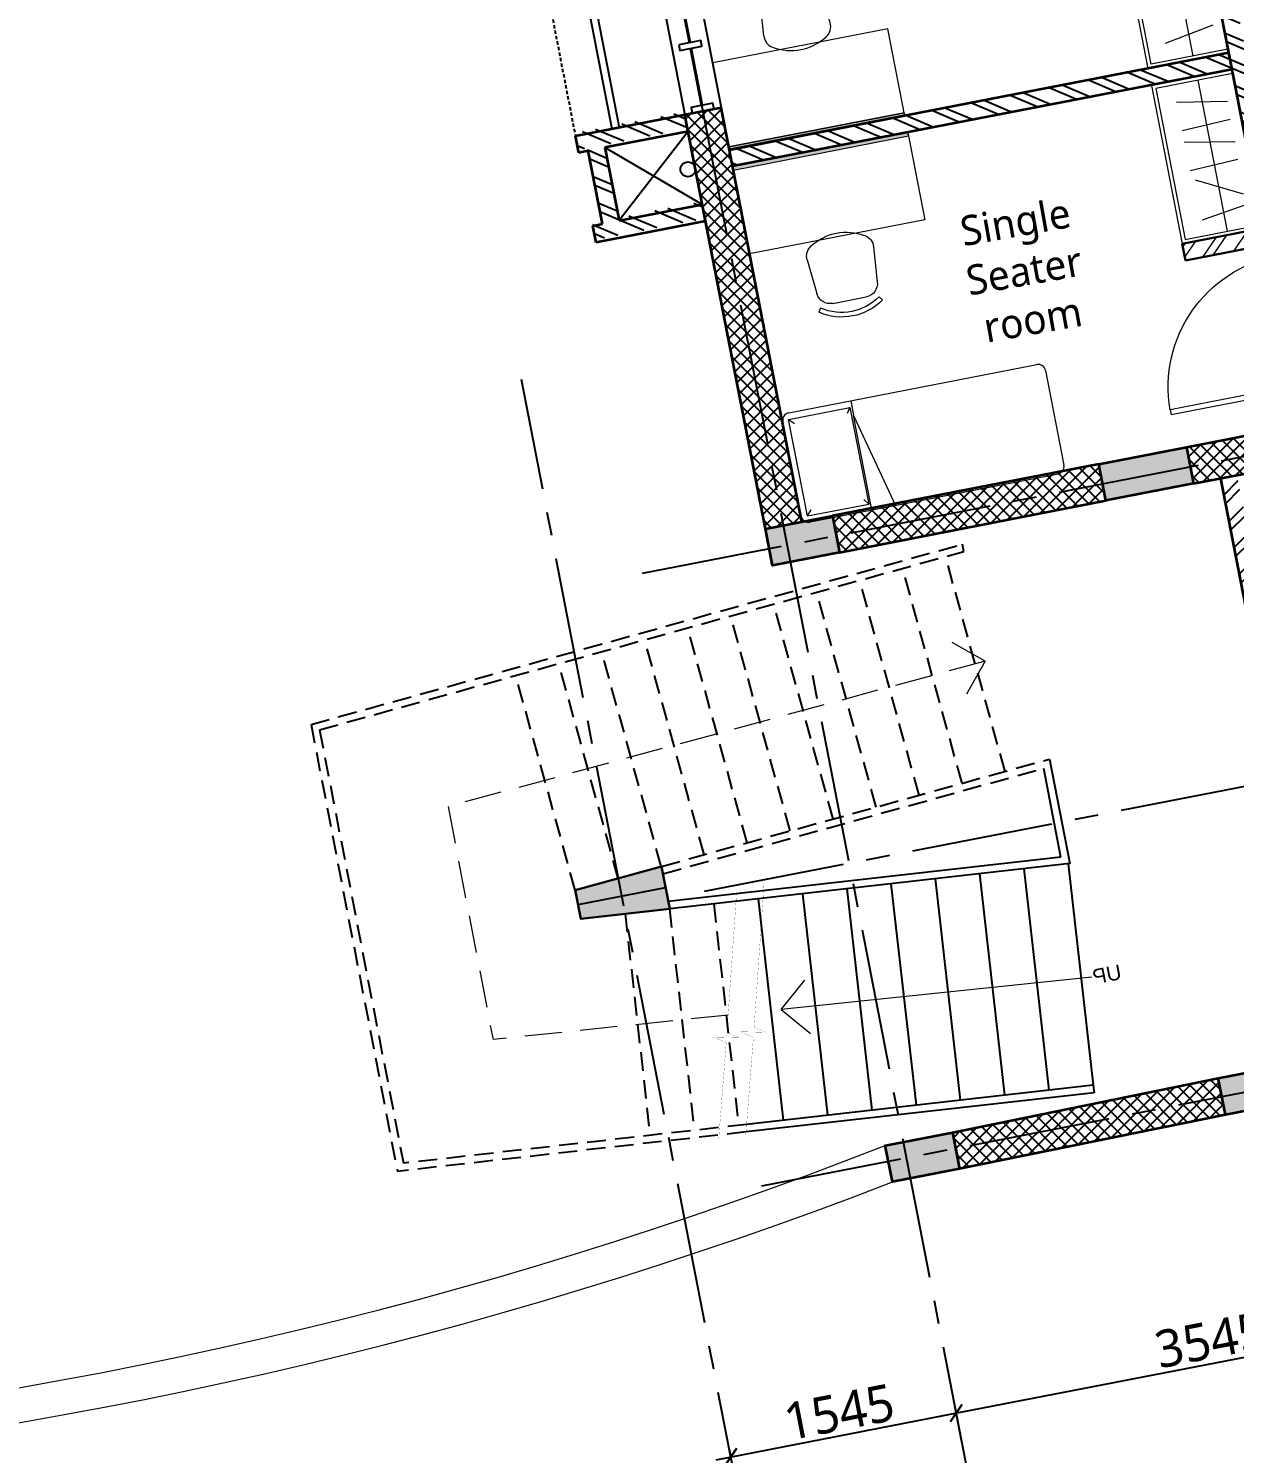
# Model space of a CAD drawing. Header units: millimetres. Extents: x -1107453 to -240403, y -265431 to 143409.
# Drawn here: x -268442 to -260329, y 95763 to 105352 of the extents above; entities that cross this region are included whole.
import ezdxf

# ---------------------------------------------------------------- set-up
doc = ezdxf.new("R2010")
doc.units = ezdxf.units.MM
doc.header["$MEASUREMENT"] = 0
for name, pattern in [('CENTER2', [28.574999999999992, 19.05, -3.174999999999998, 3.174999999999998, -3.174999999999998]), ('DASHED2', [0.375, 0.25, -0.125]), ('HIDDEN', [0.375, 0.25, -0.125]), ('HIDDEN2', [4.7624999999999975, 3.174999999999998, -1.587499999999999])]:
    doc.linetypes.add(name, pattern=pattern)
for name, color, linetype in [('A-Anno-Dims', 7, 'Continuous'), ('A-Anno-Grid Lines', 154, 'Continuous'), ('A-Elevation', 4, 'Continuous'), ('A-Steps', 3, 'Continuous'), ('A-Wall Patt', 8, 'Continuous'), ('A-Window', 4, 'Continuous'), ('S-Conc Patt', 9, 'Continuous')]:
    doc.layers.add(name, color=color, linetype=linetype)
for name, color, linetype, lineweight in [('A-Detail Lines', 8, 'Continuous', 25), ('A-Door', 4, 'Continuous', 9), ('A-Wall Ele', 3, 'Continuous', 20), ('A-Wall Sec', 1, 'Continuous', 30), ('column hatch', 12, 'Continuous', 5), ('S-Concrete', 40, 'Continuous', 30), ('S-Reflected Beam', 60, 'Continuous', 25), ('STAIR', 3, 'Continuous', 9), ('text', 7, 'Continuous', 9), ('Wall HATCH', 8, 'Continuous', 15)]:
    doc.layers.add(name, color=color, linetype=linetype, lineweight=lineweight)
doc.layers.add('frntr', color=32, linetype='Continuous', lineweight=15, true_color=0xbd5e00)
doc.layers.add('I-Furniture', color=7, linetype='Continuous', lineweight=15, true_color=0xc76300)
doc.layers.get('S-Reflected Beam').off()
doc.styles.get("Standard").update_dxf_attribs({"font": 'trebuc.ttf'})
doc.dimstyles.new('IIITD_WD_L @ 100', dxfattribs={"dimscale": 100, "dimtxt": 2.5, "dimasz": 1, "dimexe": 0.5, "dimexo": 0.25, "dimgap": 0.3, "dimtad": 1, "dimdec": 0, "dimrnd": 1, "dimzin": 0, "dimdsep": 46, "dimtxsty": 'Standard', "dimblk": 'ARCHTICK', "dimcen": 0.2, "dimdle": 1, "dimclrd": 8, "dimclre": 8, "dimadec": 0, "dimazin": 0, "dimtfac": 1, "dimtdec": 0, "dimtofl": 0, "dimtmove": 0, "dimatfit": 0, "dimfxl": 2, "dimfxlon": 1, "dimtolj": 1, "dimtzin": 0, "dimlwd": -1, "dimlwe": -1, "dimarcsym": 0})
pattern_1 = [(45, (-563.6419556228791, 4396.156088989985), (-44.19417382415921, 44.19417382415922), []), (135, (-563.6419556228791, 4396.156088989985), (-44.19417382415922, -44.19417382415921), [])]

# ---------------------------------------------------------------- blocks, each defined once
blk = doc.blocks.new('W 1200')
at = {"layer": 'A-Window', "linetype": 'HIDDEN', "ltscale": 100}
for p, q in [((552587.8334260632, 7900.317032492195), (552587.8334260632, 9150.31703235618)), ((552837.8334260628, 7900.317032492209), (552587.8334260632, 7900.317032492195))]:
    blk.add_line(p, q, dxfattribs=at)
at = {"layer": 'A-Window', "color": 2, "lineweight": 40}
for p, q in [((553462.8334260632, 8720.317032492225), (553462.8334260632, 9110.316661766728)), ((553462.8334260632, 7990.317032492209), (553462.8334260632, 8680.317032492225))]:
    blk.add_line(p, q, dxfattribs=at)
at = {"layer": 'A-Window', "color": 5}
for points in [[(553337.8334260632, 7900.317032492209), (552837.8334260628, 7900.317032492209), (552837.8334260628, 9150.31703249221)], [(553337.8334260632, 7950.31703249221), (552887.8334260632, 7950.31703249221), (552887.8334260628, 9150.317032356268)]]:
    blk.add_lwpolyline(points, dxfattribs=at)
at = {"layer": 'A-Window'}
for points in [[(553337.8334260657, 7950.31703249221), (553337.8334260632, 9150.317032356379)], [(553587.8334260632, 7950.31703249221), (553587.8334260632, 9150.317032492225)], [(553387.833426063, 8680.317032492196), (553387.8334260632, 8720.317032492225), (553537.8334260632, 8720.317032492225), (553537.8334260632, 8680.317032492196), (553387.833426063, 8680.317032492196)]]:
    blk.add_lwpolyline(points, dxfattribs=at)
for points in [[(553387.8334260632, 9150.31703249221), (553537.8334260632, 9150.31703249221), (553537.8334260632, 9110.31703249221), (553387.8334260632, 9110.31703249221)], [(553387.8334260632, 7990.317032492209), (553537.8334260632, 7990.317032492209), (553537.8334260632, 7950.31703249221), (553387.8334260632, 7950.31703249221)]]:
    blk.add_lwpolyline(points, close=True, dxfattribs=at)
blk = doc.blocks.new('s g h s l')
at = {"layer": 'S-Conc Patt'}
blk.add_hatch(color=256, dxfattribs=at).paths.add_polyline_path([(521138.1771746668, -8796.657298086444), (521138.177174667, -9087.061777143274), (521738.177174667, -9039.85088355228), (521738.1771746668, -8844.223603098086)])
at = {"layer": 'A-Elevation', "linetype": 'HIDDEN2', "ltscale": 40}
for p, q in [((523271.8421872522, -7410.945087191911), (518738.1771746783, -7051.528932510089)), ((518738.1771746522, -7101.685808170238), (518738.1771746512, -7051.528932507936)), ((523221.8421872521, -7457.138104103187), (518738.1771746783, -7101.685808172303)), ((523221.8421872521, -7457.138104103187), (523221.8421872524, -10427.74527602404)), ((523271.8421872522, -7410.945087191911), (523271.8421872525, -10473.96557858679)), ((521138.1771746779, -8796.657298086502), (518438.1771746789, -8582.608925533747)), ((521138.1771746779, -8846.814173748717), (518488.1771746786, -8636.729659946943)), ((520905.5930721657, -10609.99892686182), (523221.8421872524, -10427.74527602404)), ((520919.1135324265, -10659.08961553938), (523271.8421872525, -10473.96557858679))]:
    blk.add_line(p, q, dxfattribs=at)
at = {"layer": 'A-Elevation'}
for p, q in [((518438.1771746789, -8582.608925533747), (518438.1771746789, -9299.51079830296)), ((518488.1771746786, -9245.422013475036), (518488.1771746786, -8636.729659946943)), ((518438.1771746789, -9299.51079830296), (521138.1771746779, -9087.061777143388)), ((518488.1771746786, -9245.422013475036), (521138.1771746779, -9036.907233448059)), ((518565.9461063799, -10794.09363343229), (520905.5930721657, -10609.99892686182)), ((518569.8682247392, -10843.93956594012), (520919.1135324265, -10659.08961553938)), ((518565.9447979386, -10794.07700453987), (518569.8682247392, -10843.93956594013))]:
    blk.add_line(p, q, dxfattribs=at)
at = {"layer": 'A-Steps', "linetype": 'DASHED2', "ltscale": 500}
for p, q in [((518747.5602748115, -8607.135943711079), (518866.1041045051, -7111.827493777906)), ((519046.6219647982, -8630.844709649811), (519165.1657944918, -7135.536259716609)), ((519345.6836547847, -8654.553475588546), (519464.2274844785, -7159.245025655372)), ((519644.7453447714, -8678.262241527264), (519763.2891744651, -7182.953791594075)), ((519943.8070347579, -8701.971007465998), (520062.3508644516, -7206.662557532808)), ((520242.8687247447, -8725.679773404714), (520361.4125544383, -7230.371323471541)), ((520541.9304147313, -8749.388539343447), (520660.4742444249, -7254.080089410243)), ((520840.9921047181, -8773.09730528218), (520959.5359344116, -7277.788855349005)), ((521140.0537947046, -8796.806071220897), (521258.5976243982, -7301.497621287707)), ((521439.1154846913, -8820.51483715963), (521557.659314385, -7325.206387226441)), ((521738.1771746778, -8844.223603098348), (521856.7210043715, -7348.915153165172)), ((521140.0537947046, -9087.268415429702), (521258.5976243985, -10582.57686536286)), ((521439.1154846913, -9063.559649490897), (521557.6593143852, -10558.86809942405)), ((520840.9921047183, -9110.977181370123), (520959.535934415, -10606.28563130306))]:
    blk.add_line(p, q, dxfattribs=at)
at = {"layer": 'A-Steps'}
for p, q in [((519644.5894643114, -9204.572149654019), (519762.2475237846, -10699.95055696137)), ((519943.6651457728, -9181.040537759383), (520061.323205246, -10676.41894506673)), ((520242.7408272342, -9157.50892586478), (520360.3988867072, -10652.88733317212)), ((520541.8165086957, -9133.977313970145), (520659.4745681688, -10629.35572127749)), ((518448.2867384653, -9298.69859723252), (518565.9447979386, -10794.07700453987)), ((518747.3624199268, -9275.166985337895), (518865.0204794001, -10770.54539264524)), ((519046.4381013883, -9251.635373443261), (519164.0961608615, -10747.01378075061)), ((519345.5137828498, -9228.103761548644), (519463.1718423229, -10723.48216885597))]:
    blk.add_line(p, q, dxfattribs=at)
at = {"layer": 'S-Concrete'}
blk.add_lwpolyline([(521138.1771746668, -8796.657298086444), (521738.1771746668, -8844.223603098086), (521738.177174667, -9039.85088355228), (521138.177174667, -9087.061777143274), (521138.1771746668, -8796.657298086444)], dxfattribs=at)
at = {"layer": 'STAIR', "color": 5, "const_width": 1}
for points in [[(520485.7060281081, -9052.342640694724), (520731.7634274617, -9976.842853890645), (520660.2978765096, -10026.093164961), (520829.871310239, -9989.19344974766), (520749.5240448325, -10043.33655848741), (520924.5548412948, -10678.84616187706)], [(520671.891190716, -9052.342640694842), (520917.9485900698, -9976.842853890645), (520846.4830391172, -10026.093164961), (521016.056472847, -9989.19344974766), (520935.7092074405, -10043.33655848741), (521110.7400039026, -10678.84616187706)]]:
    blk.add_lwpolyline(points, dxfattribs=at)
at = {"layer": 'text'}
for p, q in [((518738.1771746784, -7854.038943105931), (518931.8516206697, -7688.161853157159)), ((518738.1771746784, -7854.038943105931), (518904.0542646273, -8047.713389097305)), ((520531.3967018049, -9894.704206611701), (520336.127736261, -9730.70716061612)), ((518438.177174678, -10076.90622558101), (520531.3967018049, -9894.704206611701)), ((520531.3967018049, -9894.704206611701), (520367.3996558094, -10089.97317215582))]:
    blk.add_line(p, q, dxfattribs=at)
at = {"layer": 'text', "linetype": 'DASHED2', "ltscale": 1000}
for p, q in [((518738.1771746783, -7854.038943105931), (522471.8421872522, -8128.412017311784)), ((522471.8421872522, -8128.412017311784), (522471.8421872522, -9725.800238075868)), ((520887.8297931033, -9863.678875527025), (522471.8421872522, -9725.800238075868))]:
    blk.add_line(p, q, dxfattribs=at)
at = {"layer": 'text', "insert": (518237.2104470522, -10028.60058235124), "char_height": 100, "width": 230.664602492936, "attachment_point": 1}
blk.add_mtext('{\\fArial|b0|i0|c0|p34;UP}', dxfattribs=at)
blk = doc.blocks.new('Cols Hostel')
at = {"layer": 'S-Conc Patt'}
h = blk.add_hatch(color=256, dxfattribs=at)
h.paths.add_polyline_path([(626561.7497282308, 5667.72685304981), (626811.7497282308, 5667.72685304981), (626811.7497282308, 5217.72685304981), (626561.7497282308, 5217.72685304981)])
h.paths.add_polyline_path([(626261.7410412015, 5667.72685304981), (626511.7410412014, 5667.72685304981), (626511.7410412014, 5217.72685304981), (626261.7410412015, 5217.72685304981)])
h.paths.add_polyline_path([(610501.4236321427, 6260.521494613407), (610751.4236321426, 6260.521494613407), (610751.4236321426, 5810.521494613407), (610501.4236321427, 5810.521494613407)])
h.paths.add_polyline_path([(633754.5867284772, -13558.89746784995), (633802.2889767203, -13804.30426061802), (633350.7404723346, -13892.07639849159), (633303.0382240913, -13646.6696057232)])
h.paths.add_polyline_path([(608436.4236327672, -13974.68773617569), (608436.4236327672, -14224.68773617569), (607987.1279409268, -14224.68773617569), (607987.1279409268, -13974.68773617569)])
h.paths.add_polyline_path([(639101.475264188, 2747.193651942769), (639346.8820600499, 2794.895900787234), (639489.9888065832, 2058.675513201655), (639244.5820107213, 2010.973264357221)])
h.paths.add_polyline_path([(640105.130579858, -2416.165332935256), (640350.5373757198, -2368.463084090792), (640493.6441222532, -3104.68347167637), (640248.2373263914, -3152.385720520833)])
h.paths.add_polyline_path([(631447.1788227003, -4099.100672051689), (631692.5856185621, -4051.398423207223), (631835.6923650954, -4787.618810792802), (631590.2855692336, -4835.321059637266)])
h.paths.add_polyline_path([(630443.523506772, 1064.258312836318), (630688.9303026339, 1111.960561680782), (630832.0370491672, 375.7401740952046), (630586.6302533054, 328.037925250741)])
h.paths.add_polyline_path([(608186.4236327682, 6255.312267041911), (608436.4236327682, 6255.312267041911), (608436.4236327682, 5505.312267041911), (608186.4236327682, 5505.312267041911)])
h.paths.add_polyline_path([(608186.4236327666, 995.3122670443263), (608436.4236327666, 995.3122670443263), (608436.4236327666, 245.3122670443263), (608186.4236327666, 245.3122670443263)])
h.paths.add_polyline_path([(608186.4236327666, -4264.687732955702), (608436.4236327666, -4264.687732955702), (608436.4236327666, -5014.687732955703), (608186.4236327666, -5014.687732955703)])
h.paths.add_polyline_path([(599366.4236325014, -4264.687732955294), (599616.4236325014, -4264.687732955294), (599616.4236325014, -5014.687732955294), (599366.4236325014, -5014.687732955294)])
h.paths.add_polyline_path([(599366.4236325017, 995.3122670447336), (599616.4236325015, 995.3122670447336), (599616.4236325015, 245.3122670447338), (599366.4236325017, 245.3122670447338)])
h.paths.add_polyline_path([(626561.4236324625, 11102.81313079416), (626811.4236324625, 11102.81313079416), (626811.4236324625, 10352.81313079416), (626561.4236324625, 10352.81313079416)])
h.paths.add_polyline_path([(626561.4236324625, 17050.82723748011), (626811.4236324625, 17050.82723748014), (626811.4236324625, 16300.8272374801), (626561.4236324625, 16300.8272374801)])
h.paths.add_polyline_path([(626561.4236324744, 13870.82723780113), (626811.423632474, 13870.82723780116), (626811.423632474, 13120.82723780116), (626561.4236324744, 13120.82723780116)])
h.paths.add_polyline_path([(610451.4236322272, 11170.31226704627), (610201.4236322276, 11170.31226704627), (610201.4236322276, 10420.3122670463), (610451.4236322272, 10420.3122670463)])
h.paths.add_polyline_path([(610451.4236322271, 16300.82723747738), (610201.4236322272, 16300.82723747738), (610201.4236322272, 17050.82723747741), (610451.4236322271, 17050.82723747738)])
h.paths.add_polyline_path([(610451.4236322271, 13120.82723779884), (610201.4236322272, 13120.82723779884), (610201.4236322272, 13870.82723779883), (610451.4236322271, 13870.8272377988)])
h.paths.add_polyline_path([(598411.4236323242, 9225.312267043775), (598661.4236323242, 9225.312267043775), (598661.4236323242, 8475.312267043715), (598411.4236323242, 8475.312267043715)])
h.paths.add_polyline_path([(603651.4236324986, 16800.82723747581), (603651.4236324986, 17050.82723747581), (602901.4236324986, 17050.82723747546), (602901.4236324986, 16800.82723747546)])
h.paths.add_polyline_path([(602901.4236320684, 14630.37833311668), (603151.4236320686, 14630.37833311668), (603151.4236320809, 13880.37833311656), (602901.4236320809, 13880.37833311656)])
h.paths.add_polyline_path([(596931.4236324542, 9225.312267043597), (597181.4236324544, 9225.312267043597), (597181.4236324544, 8475.312267043539), (596931.4236324542, 8475.312267043539)])
h.paths.add_polyline_path([(596931.4236325617, 11170.31226704438), (597181.4236325617, 11170.31226704438), (597181.4236325672, 10420.31226704435), (596931.4236325672, 10420.31226704435)])
h.paths.add_polyline_path([(602901.4236324443, 11170.31226704496), (603151.4236324443, 11170.31226704496), (603151.42363245, 10420.31226704493), (602901.4236324499, 10420.31226704493)])
h.paths.add_polyline_path([(608436.4236327665, 11170.31226704493), (608186.4236327665, 11170.31226704493), (608186.4236327664, 10420.31226704496), (608436.4236327664, 10420.31226704496)])
h.paths.add_polyline_path([(604651.4236330386, 11170.31226704493), (604881.4236330386, 11170.31226704493), (604881.4236330386, 10420.31226704496), (604651.4236330385, 10420.31226704496)])
h.paths.add_polyline_path([(639550.4626592548, 13200.04723540656), (639795.8694551166, 13247.7494842507), (639938.9762016493, 12511.52909666512), (639693.5694057874, 12463.82684782089)])
h.paths.add_polyline_path([(634799.4555117306, 10295.14102881963), (634847.1577605751, 10049.73423295779), (634108.7417453408, 9906.200699648096), (634061.0394964964, 10151.60749551031)])
h.paths.add_polyline_path([(637666.4011072278, -8396.370058025992), (637892.1753594207, -8352.483989089114), (637979.9474972943, -8804.032493475068), (637754.173245101, -8847.918562411942)])
h.paths.add_polyline_path([(636132.5559709177, -13079.82090792068), (636180.2582197629, -13325.22770378683), (635591.2819096944, -13439.71310101315), (635543.5796608493, -13194.30630514718)])
h.paths.add_polyline_path([(603151.4236324988, 9225.312266957888), (603151.4236324988, 8995.31226704421), (602401.4236324944, 8995.31226704421), (602401.4236324944, 9225.312266957888)])
h.paths.add_polyline_path([(642512.4924703864, -9792.340135633713), (642556.3785393235, -10018.11438782661), (642109.7381708464, -10104.93248072489), (642065.8521019096, -9879.158228531613)])
h.paths.add_polyline_path([(638555.8562560007, -10561.43230613148), (638599.7423249376, -10787.20655832438), (638148.1938205516, -10874.97869619798), (638104.307751615, -10649.2044440047)])
h.paths.add_polyline_path([(642095.8501953823, -7652.524794880649), (642139.7362643189, -7878.299047073553), (641688.187759933, -7966.071184947126), (641644.3016909962, -7740.296932753875)])
h.paths.add_polyline_path([(640153.1558516191, -10026.70362193683), (640378.9327155026, -9982.830991117213), (640464.7704714619, -10424.56833349776), (640238.9936075786, -10468.44096431718)])
h.paths.add_polyline_path([(640117.871420735, -8037.004920564388), (640161.7574896722, -8262.779172757262), (639710.2089852861, -8350.551310630864), (639666.322916349, -8124.777058437614)])
h.paths.add_polyline_path([(603151.423632481, -11964.6877265358), (603151.423632481, -12194.6877265358), (602701.4236324814, -12194.68772970963), (602701.4236324814, -11964.68772970963)])
h.paths.add_polyline_path([(603151.4236324809, -10129.68773295506), (602921.423632481, -10129.68773295506), (602921.423632481, -9669.687732955032), (603151.4236324809, -9669.687732955032)])
h.paths.add_polyline_path([(599111.423632481, -11964.68772970965), (599111.423632481, -12194.68772970966), (598661.423632481, -12194.68772970966), (598661.423632481, -11964.68772970965)])
h.paths.add_polyline_path([(599112.1445684878, -9784.687732954744), (599112.1445684878, -10014.68773295474), (598661.4236325182, -10014.68773295474), (598661.4236325182, -9784.687732954744)])
h.paths.add_polyline_path([(600791.4236324439, -11734.68772970943), (601021.4236324439, -11734.68772970943), (601021.4236324439, -12194.68772970943), (600791.4236324439, -12194.68772970943)])
h.paths.add_polyline_path([(601136.4236324807, -9784.687732954872), (601136.4236324807, -10014.68773295487), (600676.4236324807, -10014.68773295487), (600676.4236324807, -9784.687732954872)])
h.paths.add_polyline_path([(634936.8634596043, -3420.774693536952), (635162.6377117971, -3376.888624600049), (635305.7444583301, -4113.109012182598), (635079.9702061369, -4156.9950811195)])
h.paths.add_polyline_path([(635631.423171387, 2072.683853419527), (635857.19742358, 2116.56992235643), (636000.3041703659, 1380.349534821666), (635774.5299181726, 1336.463465884793)])
h.paths.add_polyline_path([(634717.4221262403, 6774.811601546535), (634673.5360573035, 7000.585853739467), (635409.7564448892, 7143.692600272422), (635453.6425138261, 6917.91834807914)])
h.paths.add_polyline_path([(631991.7009734721, 11730.77280222782), (632217.4752256653, 11774.65887116469), (632360.5819721983, 11038.438483579), (632134.8077200049, 10994.55241464215)])
h.paths.add_polyline_path([(604651.4236330363, 6255.312267045054), (604881.4236330364, 6255.312267045054), (604881.4236330375, 5505.312267044967), (604651.4236330374, 5505.312267044967)])
h.paths.add_polyline_path([(639083.0429550235, -12506.39970573256), (639130.7615289203, -12751.89254039671), (638541.0972403046, -12866.46399997905), (638493.3786664079, -12620.97116531452)])
h.paths.add_polyline_path([(603152.1279403985, -13974.68772974526), (603152.1279403985, -14224.68772974526), (602552.1279403989, -14224.68773295398), (602552.1279403989, -13974.68773295398)])
h.paths.add_polyline_path([(638468.5711924311, 11008.20796230397), (638713.9779891327, 11055.91021131159), (638856.822152756, 10319.84005597906), (638611.4153560543, 10272.1378069715)])
h.paths.add_polyline_path([(606267.8322493514, -9784.72008278122), (606267.8322493514, -10034.72008278122), (605667.8322493514, -10034.72008278122), (605667.8322493514, -9784.72008278122)])
h.paths.add_polyline_path([(599161.4236325724, 5765.312270250174), (599161.4236325724, 6015.312270250141), (598411.4236325725, 6015.312270250141), (598411.4236325725, 5765.312270250141)])
h.paths.add_polyline_path([(642895.9915818538, -11765.26998528922), (642943.6951566079, -12010.68564801657), (642502.6415922842, -12096.4177932624), (642454.9380175301, -11851.00213053467)])
h.paths.add_polyline_path([(606267.1279403963, -13974.68773295372), (606267.1279403963, -14224.68773295372), (605667.1279406472, -14224.68773295372), (605667.1279406472, -13974.68773295372)])
h.paths.add_polyline_path([(599112.8322485696, -13974.68773295473), (599112.8322485667, -14224.68773295473), (598662.1279403984, -14224.68773295459), (598662.1279404012, -13974.6877329546)])
h.paths.add_polyline_path([(626262.127940398, 11910.84516932236), (626512.127940398, 11910.84516932236), (626512.1522459907, 11160.82726141339), (626262.1522459915, 11160.82723780088)])
h.paths.add_polyline_path([(626261.4236324625, 17050.82723748011), (626511.4236324625, 17050.82723748014), (626511.4236324625, 16300.8272374801), (626261.4236324625, 16300.8272374801)])
h.paths.add_polyline_path([(610751.4236322272, 16300.82723747738), (610501.4236322275, 16300.82723747738), (610501.4236322275, 17050.82723747741), (610751.4236322272, 17050.82723747738)])
h.paths.add_polyline_path([(610501.4236322275, 8730.82723747824), (610751.4236322272, 8730.82723747824), (610751.4236322272, 7980.827237478195), (610501.4236322275, 7980.827237478226)])
h.paths.add_polyline_path([(626511.423632481, 7980.82723748131), (626261.4236324811, 7980.82723748131), (626261.4236324809, 8730.827237481382), (626511.4236324809, 8730.827237481355)])
h.paths.add_polyline_path([(621251.4236324793, 11235.82723780016), (621021.4236324793, 11235.82723780016), (621021.4236324793, 11835.82723780015), (621251.4236324793, 11835.82723780015)])
h.paths.add_polyline_path([(610501.4236322278, 11910.82723779866), (610751.4236322278, 11910.82723779866), (610751.4236322278, 11160.8272377987), (610501.4236322278, 11160.8272377987)])
h.paths.add_polyline_path([(615991.4236322296, 11235.82723747908), (615761.4236322296, 11235.82723747905), (615761.4236322296, 11835.82723747909), (615991.4236322293, 11835.82723747909)])
h.paths.add_polyline_path([(635329.2757440787, -8947.302390988481), (635376.9779923315, -9192.70918380568), (634788.0016822629, -9307.194581032034), (634740.2994340104, -9061.787788214948)])
h.paths.add_polyline_path([(633933.2081441764, 1742.58429144838), (634158.9823963692, 1786.470360385283), (634302.089143155, 1050.249972850521), (634076.3148909619, 1006.363903913618)])
h.paths.add_polyline_path([(604651.4236322272, 995.3122670442681), (604881.4236322272, 995.3122670442681), (604881.4236322272, 245.312267044239), (604651.4236322272, 245.3122670442972)])
h.paths.add_polyline_path([(604651.4236322272, -4264.687732955732), (604881.4236322272, -4264.687732955732), (604881.4236322272, -5014.687732955732), (604651.4236322272, -5014.687732955703)])
h.paths.add_polyline_path([(626261.4236324743, 13870.82723780113), (626511.423632474, 13870.82723780116), (626511.423632474, 13120.82723780116), (626261.4236324743, 13120.82723780116)])
h.paths.add_polyline_path([(621021.423632479, 13795.82723780034), (621251.423632479, 13795.82723780037), (621251.4236324793, 13195.82723779991), (621021.4236324793, 13195.82723779991)])
h.paths.add_polyline_path([(615761.4236322297, 13795.82723747861), (615991.4236322297, 13795.82723747864), (615991.4236322297, 13195.82723747862), (615761.4236322297, 13195.82723747859)])
h.paths.add_polyline_path([(610751.4236322272, 13120.82723779884), (610501.4236322275, 13120.82723779884), (610501.4236322275, 13870.82723779883), (610751.4236322272, 13870.8272377988)])
h.paths.add_polyline_path([(633692.1116287775, 12061.29915106695), (633937.518424636, 12109.00139990876), (634080.62517159, 11372.78101240593), (633835.2183757311, 11325.078763564)])
h.paths.add_polyline_path([(628502.0163357207, 11052.4468235496), (628747.4231315826, 11100.149072394), (628890.5298781157, 10363.92868480837), (628645.1230822536, 10316.22643596396)])
h.paths.add_polyline_path([(596931.4236324761, 14630.37833311668), (597181.4236324761, 14630.37833311668), (597181.4236324886, 13880.37833311656), (596931.4236324886, 13880.37833311656)])
h.paths.add_polyline_path([(639921.5861545858, 11290.78236794987), (640166.9929504477, 11338.48461679401), (640309.8371140707, 10602.41446146165), (640064.4303182089, 10554.71221261736)])
h.paths.add_polyline_path([(638889.5778972417, 16600.00459412334), (639134.9846931036, 16647.70684296748), (639278.2703408748, 15911.52119383809), (639032.8635450129, 15863.81894499386)])
h.paths.add_polyline_path([(633031.9125049989, 15457.72920584385), (633277.3193008878, 15505.43145469154), (633420.6350227703, 14769.09160509436), (633175.2282268814, 14721.38935624657)])
h.paths.add_polyline_path([(632948.1511591675, -9410.146123898448), (632995.8534074107, -9655.552916666522), (632544.3049030248, -9743.325054540097), (632496.6026547815, -9497.9182617717)])
h.paths.add_polyline_path([(636635.0784870684, -3090.675131517899), (636860.8527392615, -3046.789062581054), (637003.9594857942, -3783.009450163605), (636778.1852336011, -3826.89551910045)])
h.paths.add_polyline_path([(639326.3018046743, 7904.990206744258), (639374.019552322, 7659.586424052452), (638637.7953735313, 7516.499143256194), (638590.0776258839, 7761.902925948176)])
h.paths.add_polyline_path([(632929.5528271653, 6905.943276127655), (633155.3270793582, 6949.829345064557), (633298.4338258913, 6213.608957478808), (633072.659573698, 6169.722888541961)])
h.paths.add_polyline_path([(629439.8681907993, 6227.61729771734), (629685.2749866612, 6275.319546561806), (629828.3817331943, 5539.099158976082), (629582.9749373319, 5491.396910131676)])
h.paths.add_polyline_path([(620836.4236324674, 16800.82723747933), (620836.4236324674, 17050.82723747933), (621436.4236324674, 17050.82723747934), (621436.4236324674, 16800.82723747934)])
h.paths.add_polyline_path([(615576.4236322074, 16800.8272374786), (615576.4236322074, 17050.8272374786), (616176.4236322074, 17050.8272374786), (616176.4236322074, 16800.8272374786)])
h.paths.add_polyline_path([(620836.4236324679, 7980.827237479418), (620836.4236324679, 8230.827237479418), (621436.4236324679, 8230.827237479434), (621436.4236324679, 7980.827237479433)])
h.paths.add_polyline_path([(615576.4236322185, 7980.827237478369), (615576.4236322185, 8230.82723747837), (616176.4236322185, 8230.82723747837), (616176.4236322185, 7980.827237478369)])
h.paths.add_polyline_path([(602401.4236324987, 5785.312267043074), (602401.4236324987, 6015.312267043075), (603151.4236324988, 6015.31226704424), (603151.4236324988, 5785.31226704424)])
h.paths.add_polyline_path([(602922.1279406653, 995.3122670444427), (603152.1279406651, 995.3122670444427), (603152.1279406651, 245.3122670444718), (602922.1279406653, 245.3122670444718)])
h.paths.add_polyline_path([(608436.4236327672, -9784.720086003188), (608436.4236327672, -10034.72008600319), (607987.1279409268, -10034.72008600319), (607987.1279409268, -9784.720086003188)])
h.paths.add_polyline_path([(602921.4236327496, -4264.687732955528), (603151.4236327496, -4264.687732955528), (603151.4236327496, -5014.687732955528), (602921.4236327496, -5014.687732955528)])
h.paths.add_polyline_path([(632224.6462031102, 16800.82723747975), (632224.6462031102, 17050.82723747957), (632974.6462031103, 17050.8272374794), (632974.6462031101, 16800.82723747955)])
at = {"layer": 'S-Concrete', "lineweight": 35}
for points in [[(635329.2757440787, -8947.302390988481), (635376.9779923315, -9192.70918380568), (634788.0016822629, -9307.194581032034), (634740.2994340104, -9061.787788214948), (635329.2757440787, -8947.302390988481)], [(636132.5559709177, -13079.82090792068), (636180.2582197629, -13325.22770378683), (635591.2819096944, -13439.71310101315), (635543.5796608493, -13194.30630514718), (636132.5559709177, -13079.82090792071)]]:
    blk.add_lwpolyline(points, close=True, dxfattribs=at)
for points in [[(632948.1511591675, -9410.146123898448), (632995.8534074107, -9655.552916666522), (632544.3049030248, -9743.325054540097), (632496.6026547815, -9497.9182617717), (632948.1511591674, -9410.146123897954)], [(633754.5867284772, -13558.89746784995), (633802.2889767203, -13804.30426061802), (633350.7404723346, -13892.07639849159), (633303.0382240913, -13646.6696057232), (633754.5867284772, -13558.89746784945)]]:
    blk.add_lwpolyline(points, dxfattribs=at)
blk = doc.blocks.new('_ArchTick')
at = {"color": 0, "linetype": 'ByBlock', "const_width": 0.15}
blk.add_lwpolyline([(-0.5, -0.5), (0.5, 0.5)], dxfattribs=at)
blk = doc.blocks.new('*D1101')
at = {"layer": 'A-Anno-Dims', "color": 8, "transparency": 16777216}
for p, q in [((545836.810100135, -12399.93121196709), (549513.0039013439, -11685.35152443751)), ((549453.0029820743, -11900.75786066471), (549405.3007332302, -11655.3510648028)), ((545973.1346175551, -12577.17574911895), (545925.432368711, -12331.76895325703))]:
    blk.add_line(p, q, dxfattribs=at)
at = {"layer": 'A-Anno-Dims', "color": 8, "transparency": 16777216, "xscale": 100, "yscale": 100, "zscale": 100}
for p, rotation in [((549414.841182999, -11704.43242397519), 11.00000000000686), ((545934.9728184798, -12380.85031242942), 191.0000000000068)]:
    blk.add_blockref('_ArchTick', p, dxfattribs=dict(at, rotation=rotation))
at = {"layer": 'A-Anno-Dims', "color": 0, "transparency": 16777216, "insert": (547644.9140110116, -11888.34081244722), "char_height": 250, "attachment_point": 5, "rotation": 11.000000000006857}
blk.add_mtext('\\A1;3545', dxfattribs=at)
blk = doc.blocks.new('_Open90')
at = {"color": 0, "linetype": 'ByBlock', "lineweight": -2}
for p, q in [((0, 0), (-1, 0)), ((-0.5, 0.5), (0, 0)), ((0, 0), (-0.5, -0.5))]:
    blk.add_line(p, q, dxfattribs=at)
blk = doc.blocks.new('*D1130')
at = {"layer": 'A-Anno-Dims', "color": 8, "transparency": 16777216}
for p, q in [((544320.6471728093, -12694.64343048399), (546033.135536813, -12361.76941289396)), ((545973.1346175435, -12577.17574912116), (545925.4323686993, -12331.76895325925)), ((544456.9716902294, -12871.88796763585), (544409.2694413853, -12626.48117177393))]:
    blk.add_line(p, q, dxfattribs=at)
at = {"layer": 'A-Anno-Dims', "color": 8, "transparency": 16777216, "xscale": 100, "yscale": 100, "zscale": 100}
for p, rotation in [((545934.9728184682, -12380.85031243163), 11.00000000000771), ((544418.8098911541, -12675.56253094632), 191.0000000000077)]:
    blk.add_blockref('_ArchTick', p, dxfattribs=dict(at, rotation=rotation))
at = {"layer": 'A-Anno-Dims', "color": 0, "transparency": 16777216, "insert": (545146.9947332628, -12374.40163723868), "char_height": 250, "attachment_point": 5, "rotation": 11.000000000007715}
blk.add_mtext('\\A1;1545', dxfattribs=at)
blk = doc.blocks.new('ABL_Door_S - 1000 x 2100-11-3 Second Floor Lvl')
at = {"layer": 'A-Door', "color": 5}
for p, q in [((-500.0000000000071, 37.5), (-450.0000000000071, 37.5)), ((-500.0000000000071, -37.5), (-500.0000000000071, 37.5)), ((-450.0000000000071, 37.5), (-450.0000000000071, -2.500000000002728)), ((449.9999999999927, 37.5), (449.9999999999927, -2.500000000002728)), ((499.9999999999927, 37.5), (449.9999999999927, 37.5)), ((499.9999999999927, -37.5), (499.9999999999927, 37.5)), ((-500.0000000000071, -37.5), (-465.0000000000073, -37.5)), ((-465.0000000000073, -2.500000000002728), (-450.0000000000071, -2.500000000002728)), ((-465.0000000000073, -37.5), (-465.0000000000073, -2.500000000002728)), ((-430.0000000000073, -37.5), (-465.0000000000073, -37.5)), ((464.9999999999926, -2.500000000002728), (449.9999999999927, -2.500000000002728)), ((464.9999999999926, -37.5), (464.9999999999926, -2.500000000002728)), ((499.9999999999927, -37.5), (464.9999999999926, -37.5))]:
    blk.add_line(p, q, dxfattribs=at)
at = {"layer": 'A-Door', "color": 5, "lineweight": 18}
for p, q in [((-465.0000000000073, -37.5), (-465.0000000000073, -902.5000000000281)), ((-430.0000000000073, -37.5), (-430.0000000000069, -902.5000000000282)), ((-430.0000000000069, -902.5000000000282), (-465.0000000000073, -902.5000000000281))]:
    blk.add_line(p, q, dxfattribs=at)
at = {"layer": 'A-Door'}
blk.add_arc((-450.3977672763558, -2.333294218711996), 900.3977827088684, 271.2980995594768, 359.9893918688741, dxfattribs=at)
blk = doc.blocks.new('A$C4AD23F1D')
at = {"layer": 'I-Furniture', "true_color": 0xff4dff}
blk.add_hatch(color=211, dxfattribs=at).paths.add_polyline_path([(-9.98318428174e-05, 25), (-9.98318428174e-05, 0), (1199.999900168157, 0), (1199.999900168157, 25)])
at = {"layer": 'frntr', "color": 203, "true_color": 0xb63cc3}
blk.add_lwpolyline([(-9.98318428174e-05, 0), (1199.999900168157, 0), (1199.999900168157, 25), (-9.98318428174e-05, 25)], close=True, dxfattribs=at)
blk = doc.blocks.new('A$C0E3E786B')
at = {"layer": 'I-Furniture', "ltscale": 0.1}
for p, q in [((-1955.284304229775, 215.9302028960018), (-1955.284304229775, 866.0929619374073)), ((-1914.694672598503, 872.2272219614388), (-1880.906545192934, 837.3591826160699)), ((-1914.694672598503, 872.2272219614388), (-1494.694672598503, 872.2272219614388)), ((-1914.694672598503, 210.9302028960021), (-1914.694672598503, 872.2272219614388)), ((-1905.284304229775, 916.0929619374073), (-205.2843042297757, 916.0929619374073)), ((-1494.694672598503, 872.2272219614388), (-1520.906545192934, 837.3591826160699)), ((-1494.694672598503, 872.2272219614388), (-1494.694672598503, 210.9302028960018)), ((-1480.906545192935, 916.0929619374073), (-1480.906545192934, 816.0929619379602)), ((-155.2843042297757, 866.0929619374073), (-155.2843042297757, 215.9302028960018)), ((-1480.906545192934, 165.9302028960017), (-1480.906545192934, 816.0929619379602)), ((-1480.906545192934, 816.0929619379602), (-1320.25327600962, 165.9302028960017)), ((-1914.694672598503, 210.9302028960017), (-1880.906545192934, 246.062163550633)), ((-1914.694672598503, 210.9302028960017), (-1494.694672598503, 210.9302028960017)), ((-1494.694672598503, 210.9302028960017), (-1520.906545192934, 246.062163550633)), ((-1914.694672598503, 165.9302028960017), (-1914.694672598503, 166.8237372609671)), ((-205.2843042297757, 165.9302028960017), (-1914.694672598503, 165.9302028960017))]:
    blk.add_line(p, q, dxfattribs=at)
for centre, radius, start, end in [((-1905.284304229777, 866.0929619374089), 49.99999999999841, 89.99999999999818, 180.0000000000018), ((-205.2843042297757, 866.0929619374073), 50, 0, 90), ((-1905.284304229775, 215.9302028960018), 50, 180, 270), ((-205.2843042297757, 215.9302028960018), 50, 270, 0)]:
    blk.add_arc(centre, radius, start, end, dxfattribs=at)
blk = doc.blocks.new('A$C30AF02BA')
at = {"layer": 'I-Furniture', "color": 9, "ltscale": 0.1, "true_color": 0xbababa}
for p, q in [((-224.048045346397, 28.20995255473827), (-224.048045353964, 1063.209952558463)), ((-72.87755330093205, 912.9822792362683), (-373.865900779143, 958.4686559353283)), ((-368.7093537393957, 683.5054658863955), (-70.41835011728108, 836.5973659668381)), ((-390.3143697772175, 615.3276833396667), (-59.6802816260606, 601.3500960681849)), ((-55.38793657906353, 482.2120839868002), (-392.7081541139632, 422.8269636322075)), ((-390.3143697772175, 339.945874716228), (-59.6802816260606, 325.9682874447463)), ((-55.38793657906353, 206.8302753633616), (-392.7081541139632, 147.4451550087688))]:
    blk.add_line(p, q, dxfattribs=at)
at = {"layer": 'I-Furniture', "ltscale": 0.1}
blk.add_lwpolyline([(-536.548045346397, 3.209952554738265), (-536.5480453465132, 1088.209952554738), (13.45195465348661, 1088.209952554738), (13.45195465360302, 3.209952554738265)], close=True, dxfattribs=at)
blk.add_lwpolyline([(13.45195465360302, 28.20995255473827), (-511.548045346397, 28.20995255473827), (-511.5480453465132, 1063.209952554738), (13.45195465348661, 1063.209952554738)], dxfattribs=at)
blk = doc.blocks.new('chair1')
at = {"layer": 'I-Furniture'}
for p, q in [((-319.5913923277375, 227.7046299115883), (-84.31327665970655, 207.2456633317588)), ((15.98841415551082, 201.2156249999999), (41.53683206157586, 218.6961214620467)), ((0.5102891555105897, 114.7260452067624), (0.5102891555098906, -114.7260452067624)), ((-319.5913923277375, -227.7046299115883), (-84.31327665970723, -207.2456633317634)), ((15.98841415551012, -201.2156249999999), (41.53683206157515, -218.6961214620467))]:
    blk.add_line(p, q, dxfattribs=at)
for centre, radius, start, end in [((-327.6365765125157, 135.185011786588), 92.86875, 85.03025927188986, 148.4069679186582), ((-92.3584608444894, 114.7260452067624), 92.86875, 0, 85.03025927188907), ((-278.0959608444901, 3.229e-13), 356.3331971109081, 325.6196552761551, 34.38034472384486), ((-278.0959608444901, 3.229e-13), 387.2894471109081, 325.6196552761551, 34.38034472384486), ((-107.8365858444902, 3.229e-13), 350.9133649592607, 148.4069679186584, 211.5930320813414), ((-327.6365765125163, -135.1850117865873), 92.86875, 211.593032081341, 274.9697407281103), ((-92.35846084449007, -114.7260452067624), 92.86875, 274.969740728111, 0)]:
    blk.add_arc(centre, radius, start, end, dxfattribs=at)
blk = doc.blocks.new('RRRR')
at = {"layer": 'Wall HATCH'}
h = blk.add_hatch(dxfattribs=at)
h.set_pattern_fill('ANSI32', color=256, scale=400, angle=359.9999999997912, style=0)
h.set_pattern_definition([(44.9999999997911, (0, 0), (-106.0660171775954, 106.0660171783688), []), (44.9999999997911, (70.710678, -2.578265e-10), (-106.0660171775954, 106.0660171783688), [])])
h.paths.add_polyline_path([(-87944.31570711179, 22553.27352363976), (-88494.31570711177, 22553.27352363976), (-88494.31570711177, 22668.27352363976), (-87944.31570711179, 22668.27352363976)])
at = {"layer": 'A-Wall Sec'}
for p, q in [((-87944.31570711179, 22668.27352363976), (-88494.31570711177, 22668.27352363976)), ((-88494.31570711177, 22553.27352363976), (-88494.31570711177, 22668.27352363976)), ((-87944.31570711179, 22553.27352363976), (-88494.31570711177, 22553.27352363976))]:
    blk.add_line(p, q, dxfattribs=at)
at = {"layer": 'I-Furniture', "ltscale": 0.1}
blk.add_lwpolyline([(-91363.92715422314, 23756.25493056212), (-90163.92715422314, 23756.25493056212), (-90163.92715422314, 23156.25493056212), (-91363.92715422314, 23156.25493056212)], close=True, dxfattribs=at)
at = {"layer": 'I-Furniture', "xscale": -1, "rotation": 180}
blk.add_blockref('A$C30AF02BA', (-87957.76766176528, 23756.4834761945), dxfattribs=at)
at = {"layer": 'I-Furniture', "ltscale": 0.1, "xscale": -1, "rotation": 90}
blk.add_blockref('chair1', (-90763.92715422316, 22723.18556542318), dxfattribs=at)
at = {"layer": 'I-Furniture'}
blk.add_blockref('A$C0E3E786B', (-89404.34911058488, 21140.36219245843), dxfattribs=at)
blk = doc.blocks.new('sss')
at = {"layer": 'Wall HATCH'}
h = blk.add_hatch(dxfattribs=at)
h.set_pattern_fill('ANSI32', color=256, scale=400, angle=359.9999999997912, style=0)
h.set_pattern_definition([(44.9999999997911, (12972.9455367492, 6724.33149113155), (-106.0660171775954, 106.0660171783688), []), (44.9999999997911, (13043.65621474921, 6724.331491131292), (-106.0660171775954, 106.0660171783688), [])])
h.paths.add_polyline_path([(-74971.37017036258, 29277.60501477131), (-75521.37017036258, 29277.60501477131), (-75521.37017036258, 29392.60501477131), (-74971.37017036258, 29392.60501477131)])
at = {"layer": 'A-Wall Sec'}
for p, q in [((-74971.37017036258, 29392.60501477131), (-75521.37017036258, 29392.60501477131)), ((-75521.37017036258, 29277.60501477131), (-75521.37017036258, 29392.60501477131)), ((-74971.37017036258, 29277.60501477131), (-75521.37017036258, 29277.60501477131))]:
    blk.add_line(p, q, dxfattribs=at)
at = {"layer": 'frntr', "color": 203, "true_color": 0xb63cc3}
blk.add_lwpolyline([(-78390.98161747394, 28189.62360784893), (-77190.98161747392, 28189.62360784893), (-77190.98161747392, 28214.62360784893), (-78390.98161747394, 28214.62360784893)], close=True, dxfattribs=at)
at = {"layer": 'I-Furniture', "ltscale": 0.1}
blk.add_lwpolyline([(-78390.98161747394, 28189.62360784893), (-77190.98161747392, 28189.62360784893), (-77190.98161747392, 28789.62360784893), (-78390.98161747394, 28789.62360784893)], close=True, dxfattribs=at)
at = {"layer": 'I-Furniture', "extrusion": (0, 0, -1), "zscale": -1, "rotation": 180}
blk.add_blockref('A$C0E3E786B', (76431.40357383568, 30805.51634595264), dxfattribs=at)
at = {"layer": 'I-Furniture', "ltscale": 0.1, "rotation": 90}
blk.add_blockref('chair1', (-77790.98161747394, 29222.69297298789), dxfattribs=at)
at = {"layer": 'I-Furniture'}
blk.add_blockref('A$C30AF02BA', (-74984.82212501607, 28189.39506221657), dxfattribs=at)
at = {"layer": 'I-Furniture', "color": 32, "true_color": 0xd67c2e, "xscale": -1, "rotation": 180}
blk.add_blockref('A$C4AD23F1D', (-78390.98161747394, 28214.62360784893), dxfattribs=at)
blk = doc.blocks.new('Grid Girls Hostel')
at = {"layer": 'A-Anno-Dims'}
blk.add_line((543390.745490946, -8958.881861247515), (543979.8333576336, -8844.971873444085), dxfattribs=at)
at = {"layer": 'A-Anno-Grid Lines', "linetype": 'CENTER2', "ltscale": 50}
for p, q in [((546030.3773161568, -12871.66390415595), (538540.9997608064, 25657.84347531409)), ((549510.2456806883, -12195.24601569935), (542822.9193363347, 22208.06558522659)), ((543824.7756002046, -6729.708098823933), (558328.3172360489, -3910.505192056808)), ((544516.1908213041, -13176.54398622845), (543009.3376353949, -5424.456377186172)), ((544241.4178743691, -8869.52343974024), (558744.9595102135, -6050.320532973113)), ((544626.8255674655, -10852.27402795633), (559130.3672033098, -8033.071121189221))]:
    blk.add_line(p, q, dxfattribs=at)
at = {"layer": 'A-Anno-Dims'}
for p1, p2, distance, picture, middle in [((546030.3773161683, -12871.66390415368), (549510.2456806874, -12195.24601569946), 500.00000000045577, '*D1101', (547644.9140110116, -11888.34081244722)), ((544500.1449221475, -13093.99499128227), (546016.3078494617, -12799.28277276758), 426.26413305543383, '*D1130', (545146.9947332628, -12374.40163723868))]:
    dim = blk.add_aligned_dim(p1=p1, p2=p2, distance=distance, dimstyle='IIITD_WD_L @ 100', override={"dimldrblk": 'Open90', "dimarcsym": 1}, dxfattribs=at)
    dim.commit()
    dim.dimension.update_dxf_attribs({"geometry": picture, "text_midpoint": middle})

msp = doc.modelspace()

# ---------------------------------------------------------------- hatches: boundary and pattern name
at = {"layer": 'A-Wall Patt'}
h = msp.add_hatch(dxfattribs=at)
h.set_pattern_fill('ANSI32', color=256, scale=400, angle=359.9999999997912, style=0)
h.set_pattern_definition([(157.0000000002201, (201861.4771259589, 427953.1266198552), (58.60966927286057, 138.0757280180912), []), (157.0000000002201, (201795.9153269719, 427926.6379336513), (58.60966927286057, 138.0757280180912), [])])
h.paths.add_polyline_path([(-264568.1977726493, 104570.0482960158), (-264472.7932749567, 104079.2347042927), (-263913.265780393, 104187.9958316623), (-264008.6702780872, 104678.8094233828)])
h.paths.add_polyline_path([(-264030.6133119089, 104791.696549607), (-263891.3227452837, 104075.1087056902), (-263891.3227463716, 104075.1087054787), (-263891.3227478446, 104075.108713056), (-264627.54313498, 103932.0019666021), (-264649.4861679768, 104044.8890851235), (-264585.6804010529, 104057.2916698235), (-264681.0848987456, 104548.1052615465), (-264744.8906656698, 104535.7026768463), (-264766.833700139, 104648.5898029427)])
h.paths.add_polyline_path([(-259998.0559145565, 103882.5781909186), (-260110.9430406531, 103860.6351564501), (-260347.4247487601, 105077.2280775393), (-263704.5897154318, 104424.6613134608), (-263726.532749901, 104537.548439557), (-260369.3677832294, 105190.1152036355), (-260597.8615556382, 106365.613758051), (-260484.9744295418, 106387.5567925192)])
h = msp.add_hatch(dxfattribs=at)
h.set_pattern_fill('ANSI37', color=256, scale=500, style=0)
h.set_pattern_definition(pattern_1)
h.paths.add_polyline_path([(-263781.4159803561, 104819.8981760486), (-263830.4973395941, 104810.3577262669), (-263830.4973388206, 104810.3577222873), (-263977.741416338, 104781.7363729818), (-263977.7414171112, 104781.7363769603), (-264026.8067087505, 104772.1990504037), (-263957.2358672952, 104414.2770856934, -0.0037962039726761), (-263957.0910037048, 104413.5318041961), (-263909.4631380981, 104168.5001375347), (-263909.4598271813, 104168.498206122), (-263909.4626558085, 104168.4976562926), (-263484.9252284968, 101984.3747263744), (-263239.5184334859, 102032.0769750534)])
h = msp.add_hatch(dxfattribs=at)
h.set_pattern_fill('ANSI32', color=256, scale=400, angle=359.9999999997912, style=0)
h.set_pattern_definition([(44.9999999997911, (-563.6419556228791, 4396.156088989985), (-106.0660171775954, 106.0660171783688), []), (44.9999999997911, (-492.9312776228762, 4396.156088989722), (-106.0660171775954, 106.0660171783688), [])])
h.paths.add_polyline_path([(-258988.1235989307, 98686.9385896076), (-259044.5683153872, 98675.96799087992), (-259081.1732446218, 98667.81779933703), (-259081.3942712925, 98668.81049571713), (-259101.0133552095, 98664.99732930276), (-259079.0703207896, 98552.11020317457), (-258966.1827666349, 98574.05103547439)])
h.paths.add_polyline_path([(-259468.0110953911, 101155.7303983267), (-259489.9540713571, 101268.6175358161), (-260078.9326147669, 101154.143628166), (-260310.7402012368, 102346.6935778834), (-260423.6274025205, 102324.7509302206), (-259918.9640329956, 99728.4757818692), (-259289.4858118945, 99850.82120948518), (-259268.7630814567, 99855.43518432102), (-259268.6379541524, 99854.87320045926), (-259217.0979354322, 99864.89052181883), (-259239.0409113983, 99977.77765930817), (-259828.0194548082, 99863.30375165801), (-260056.9896388011, 101041.2564906767)])
h.paths.add_polyline_path([(-258295.5769518097, 102985.3478033078), (-258442.8210293266, 102956.7264540011), (-258398.9349603897, 102730.9522018083), (-258251.6908828728, 102759.5735511149)])
h.paths.add_polyline_path([(-256315.8725171868, 103360.9501780673), (-258069.6057260214, 103028.2205309478), (-258025.7192150492, 102802.4440046793), (-256271.9860062145, 103135.1736517988)])
h.paths.add_polyline_path([(-258221.9190185503, 103209.1075348805), (-258334.8061446467, 103187.1645004122), (-258315.1267760506, 103085.9229301202), (-258202.2396507879, 103107.8659644266)])
h.paths.add_polyline_path([(-258001.5803860343, 102678.2604946613), (-258227.3546381773, 102634.3744257342), (-257877.2457755951, 100833.2204662356), (-257676.2828598899, 100872.2836999158), (-257656.2943586501, 100901.917871673)])
h.paths.add_polyline_path([(-257160.6579308451, 100972.5110330226), (-257425.6972703671, 100920.9926042726), (-257381.8112014301, 100695.2183520797), (-257116.7718619081, 100746.7367808298)])
h.paths.add_polyline_path([(-255786.403006022, 101239.6088150143), (-256277.1934657424, 101144.239128862), (-256233.3073968055, 100918.4648766691), (-255742.5303752803, 101013.831951531)])
h.paths.add_polyline_path([(-255065.1666612563, 101379.8332738018), (-255560.6300426357, 101283.5015185318), (-255516.7574118164, 101057.7246546484), (-255019.9476504602, 101147.2016302125)])
h.paths.add_polyline_path([(-253920.6051718455, 101602.2900599105), (-254186.3275650538, 101550.6622890045), (-254142.4414961171, 101324.8880368115), (-253876.6978483411, 101376.406462446)])
h.paths.add_polyline_path([(-253841.6194075508, 103603.1079901788), (-254044.0930605068, 103563.7510989248), (-254062.8644827379, 103535.9213210016), (-253700.3368096784, 101670.8781246415), (-253670.5450706593, 101650.7833429416), (-253469.035412892, 101689.9528525128)])
h.paths.add_polyline_path([(-255927.965549439, 103173.4326819713), (-255960.8947018347, 103195.6436757144), (-256131.5288062875, 103162.4757657413), (-256153.7398013208, 103129.5466114332), (-255830.2641671002, 101465.4087383179), (-255604.4873028171, 101509.2813692152)])
h.paths.add_polyline_path([(-254577.8141604843, 103695.7073015263), (-254823.3129410975, 103648.4782693934), (-254823.1200171578, 103647.4857617645), (-255864.2277665037, 103448.2271716659), (-255820.4375013922, 103222.9457874266), (-254293.168707757, 103515.3356976134), (-254293.1679119368, 103515.3358523052), (-254336.9581766111, 103740.6172342953), (-254577.5890768425, 103694.5493465727)])
h = msp.add_hatch(dxfattribs=at)
h.set_pattern_fill('ANSI37', color=256, scale=500, style=0)
h.set_pattern_definition(pattern_1)
h.paths.add_polyline_path([(-259574.5193273601, 102489.7978009813), (-259622.2194725431, 102735.1937744419), (-260652.2521391996, 102534.9905971577), (-260604.549890947, 102289.5838043405)])
h = msp.add_hatch(dxfattribs=at)
h.set_pattern_fill('ANSI37', color=256, scale=500, style=0)
h.set_pattern_definition(pattern_1)
h.paths.add_polyline_path([(-261241.2284492681, 102420.5051999313), (-263033.376724111, 102072.1468642483), (-262985.6744758676, 101826.7400714796), (-261193.5262010154, 102175.0984071142)])
h = msp.add_hatch(dxfattribs=at)
h.set_pattern_fill('ANSI37', color=256, scale=500, style=0)
h.set_pattern_definition([(45, (-260939.0341536661, 98108.10698047382), (-44.19417382415921, 44.19417382415922), []), (135, (-260939.0341536661, 98108.10698047382), (-44.19417382415922, -44.19417382415921), [])])
h.paths.add_polyline_path([(-260437.948222429, 98287.986682999), (-262226.9411548013, 97923.39552029622), (-262179.2389065581, 97677.98872752817), (-260390.2459735839, 98042.57988713305)])

# ---------------------------------------------------------------- linework, layer by layer
at = {"layer": 'A-Detail Lines', "ltscale": 15}
for p, q in [((-264004.864324867, 104659.3117978464), (-264468.9873219701, 104059.7370787167)), ((-263909.4598271813, 104168.498206122), (-264564.391819656, 104550.5506704411))]:
    msp.add_line(p, q, dxfattribs=at)
at = {"layer": 'A-Detail Lines'}
msp.add_circle((-264006.2434350341, 104404.3645530048), 50, dxfattribs=at)
at = {"layer": 'A-Wall Ele'}
for centre, radius, start, end in [((-273629.6015070472, 125766.0393205746), 30000.58308070852, 257.8394011643762, 291.4094269272147), ((-273621.3344096198, 126005.9353087799), 30467.11659567663, 257.9080642704094, 291.145324996609)]:
    msp.add_arc(centre, radius, start, end, dxfattribs=at)
at = {"layer": 'A-Wall Sec', "lineweight": 35}
for p, q in [((-260597.8615549896, 106365.6137581769), (-260369.3934255268, 105190.2471252388)), ((-263726.5583929125, 104537.6803610517), (-260369.3934255267, 105190.2471252389)), ((-260369.3934255268, 105190.2471252388), (-260110.9430400213, 103860.6351565729)), ((-260347.4503910582, 105077.3599991424), (-263704.6153584443, 104424.7932349551)), ((-264763.0431626768, 104629.0891743014), (-263781.4159792008, 104819.8981695328)), ((-263239.5184334859, 102032.0769750534), (-263781.4159803561, 104819.8981760486)), ((-263484.9252284968, 101984.3747263745), (-264026.8067087505, 104772.1990504038)), ((-264741.0847126768, 104516.2050512741), (-264763.0277471437, 104629.0921773671)), ((-264004.8797409108, 104659.3088012711), (-264564.391819656, 104550.5506704411)), ((-264677.2789457526, 104528.6076359733), (-264741.0847126768, 104516.2050512741)), ((-264581.8744480666, 104037.794044249), (-264677.2789457526, 104528.6076359733)), ((-264564.391819656, 104550.5506704411), (-264468.9873219701, 104059.7370787167)), ((-264468.9873219701, 104059.7370787167), (-263909.4598271813, 104168.498206122)), ((-263887.5167940778, 104055.6110797603), (-264623.737180523, 103912.5043334532)), ((-264645.6802149907, 104025.3914595498), (-264581.8744480666, 104037.794044249)), ((-264623.737180523, 103912.5043334532), (-264645.6802149907, 104025.3914595498)), ((-260652.2521391996, 102534.9905971577), (-259622.2194725431, 102735.1937744419)), ((-261241.228449268, 102420.5051999313), (-263033.376724111, 102072.1468642483)), ((-260604.549890947, 102289.5838043405), (-259574.5193273601, 102489.7978009813)), ((-260423.6274025205, 102324.7509302206), (-259918.9640329956, 99728.4757818692)), ((-262985.6744758676, 101826.7400714796), (-261193.5262010154, 102175.0984071142))]:
    msp.add_line(p, q, dxfattribs=at)
for points in [[(-262226.9411548013, 97923.39552029622), (-260437.948222429, 98287.986682999)], [(-260390.2459735839, 98042.57988713305), (-262179.2389065581, 97677.98872752817)]]:
    msp.add_lwpolyline(points, dxfattribs=at)

# ---------------------------------------------------------------- block references
for name, p, rotation in [('sss', (-181395.7681068477, 91817.0754052118), 10.99915353456541), ('RRRR', (-169487.2016801918, 98536.41584503297), 10.9991535345654)]:
    msp.add_blockref(name, p, dxfattribs=dict(rotation=rotation))
at = {"layer": 'A-Door', "xscale": -1}
for p, rotation in [((-259958.4163144771, 103380.9250011584), 280.9999999976077), ((-259958.4163144763, 103380.9250011677), 280.9999999976226)]:
    msp.add_blockref('ABL_Door_S - 1000 x 2100-11-3 Second Floor Lvl', p, dxfattribs=dict(at, rotation=rotation))
at = {"layer": 'column hatch', "xscale": -1}
for name, p, rotation in [('W 1200', (-808944.2444976114, 8172.559763533369), 190.9999999993224), ('s g h s l', (245806.3788259134, 207288.2925375326), 10.94402931539147)]:
    msp.add_blockref(name, p, dxfattribs=dict(at, rotation=rotation))
at = {"layer": 'I-Furniture', "color": 32, "true_color": 0xd67c2e, "rotation": 10.9991535345654}
msp.add_blockref('A$C4AD23F1D', (-263700.5664576879, 104399.9935006969), dxfattribs=at)
at = {"layer": 'S-Concrete'}
msp.add_blockref('Grid Girls Hostel', (-808136.1040116226, 108415.7826615697), dxfattribs=at)
at = {"layer": 'S-Reflected Beam'}
msp.add_blockref('Cols Hostel', (-895981.5278832783, 111482.2929881462), dxfattribs=at)

# ---------------------------------------------------------------- texts
at = {"layer": 'text', "lineweight": 35, "insert": (-261744.671449414, 103720.8281583627), "char_height": 200, "width": 1506.41865500406, "attachment_point": 5, "rotation": 10.103968225886046}
msp.add_mtext('Single Seater room', dxfattribs=at)

doc.saveas('drawing.dxf')
